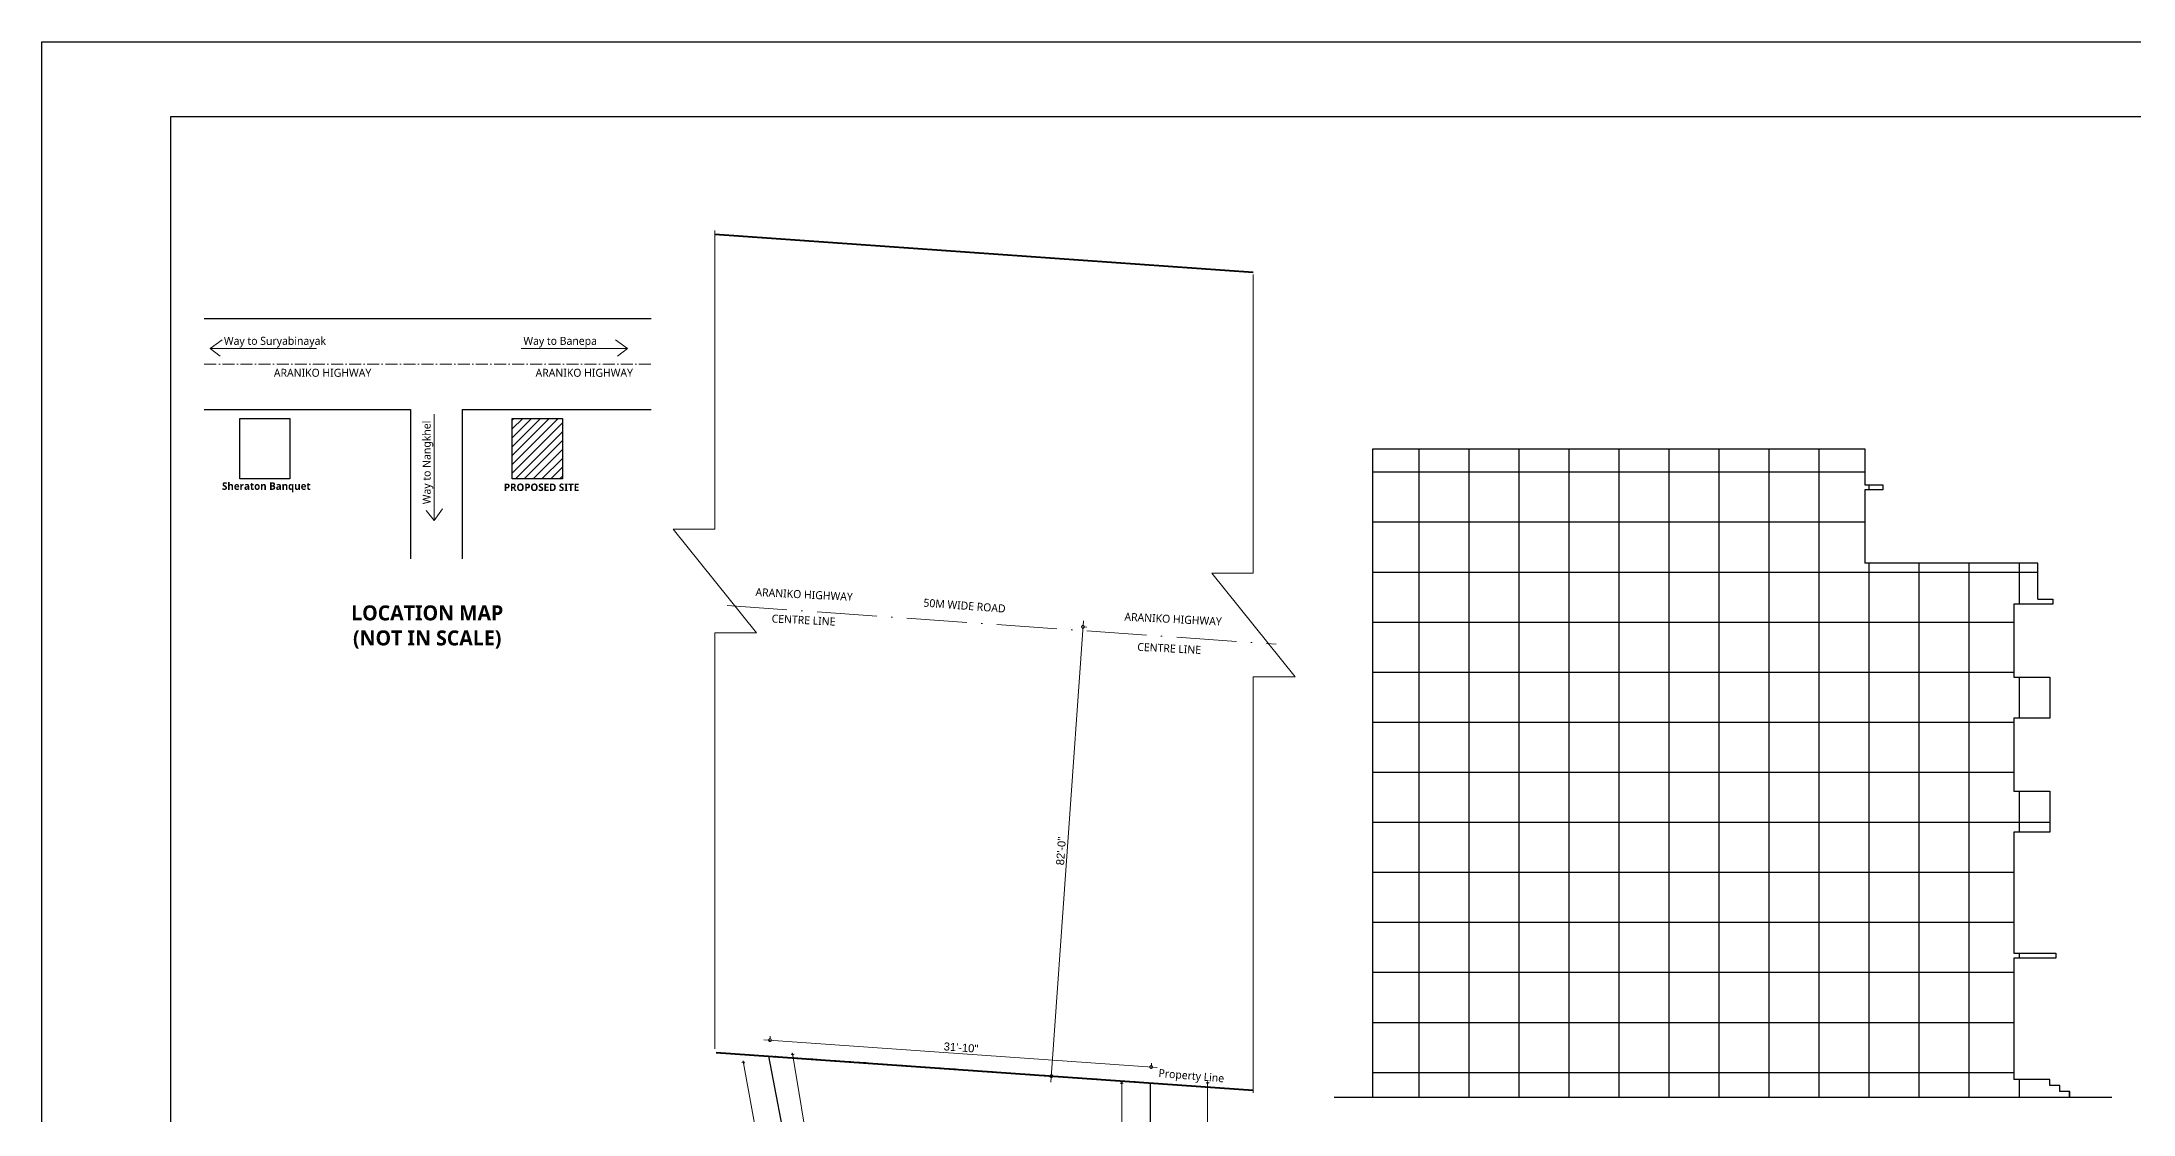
# Model space of a CAD drawing. Header units: inches. Extents: x -71 to 2682309, y -3332 to 801571.
# Drawn here: x 2670074 to 2672164, y 793397 to 794468 of the extents above; entities that cross this region are included whole.
import ezdxf

# ---------------------------------------------------------------- set-up
doc = ezdxf.new("R2010")
doc.units = ezdxf.units.IN
doc.header["$MEASUREMENT"] = 0
doc.header["$PDMODE"] = 99
doc.linetypes.add('ACAD_ISO02W100', pattern=[15, 12, -3])
doc.linetypes.add('ACAD_ISO10W100', pattern=[18, 12, -3, 0, -3])
for name, color, linetype, lineweight in [('BORDER', 5, 'Continuous', 60), ('dimension EA', 251, 'Continuous', 5), ('ELE1 RA', 1, 'Continuous', 30), ('ELE2 RA', 130, 'Continuous', 20), ('Hatch', 254, 'Continuous', 9), ('Road', 42, 'Continuous', 15), ('Text', 7, 'Continuous', 20), ('TEXTURE EA', 8, 'ACAD_ISO10W100', 9), ('wall EA', 24, 'Continuous', 40)]:
    doc.layers.add(name, color=color, linetype=linetype, lineweight=lineweight)
for name, color, linetype in [('Hatch 01_UC', 7, 'Continuous'), ('lettring', 7, 'Continuous'), ('text EA', 7, 'Continuous')]:
    doc.layers.add(name, color=color, linetype=linetype)
doc.styles.add('DIM 8', font='arial.ttf', dxfattribs={"height": 8})
doc.styles.add('EAPL', font='arial.ttf', dxfattribs={"height": 8})
doc.styles.get("Standard").update_dxf_attribs({"font": 'arial.ttf'})
doc.dimstyles.new('Copy of DIM 8', dxfattribs={"dimtxt": 8, "dimasz": 1, "dimexe": 6, "dimexo": 18, "dimgap": 1.6875, "dimtad": 1, "dimdec": 0, "dimzin": 3, "dimdsep": 46, "dimlunit": 4, "dimtxsty": 'DIM 8', "dimblk": 'dot 2', "dimcen": 0.09375, "dimse1": 1, "dimse2": 1, "dimclrd": 1, "dimclre": 1, "dimclrt": 256, "dimadec": 0, "dimazin": 0, "dimtfac": 0.75, "dimtdec": 0, "dimtix": 1, "dimtmove": 1, "dimatfit": 3, "dimldrblk": 'DOT', "dimfxl": 1, "dimtolj": 1, "dimtzin": 0, "dimlwd": 9, "dimlwe": 9, "dimarcsym": 0})
doc.dimstyles.new('EA Copy of 1-8', dxfattribs={"dimtxt": 8, "dimasz": 6, "dimexe": 4, "dimexo": 6, "dimgap": 2, "dimtad": 1, "dimdec": 0, "dimzin": 0, "dimdsep": 46, "dimlunit": 3, "dimtxsty": 'EAPL', "dimblk": 'DOTSMALL', "dimcen": -0.09, "dimdle": 6, "dimclrd": 256, "dimclre": 256, "dimclrt": 256, "dimadec": 0, "dimazin": 0, "dimtfac": 8, "dimtdec": 0, "dimtix": 1, "dimtmove": 0, "dimatfit": 3, "dimldrblk": 'OPEN30', "dimfxl": 1, "dimfxlon": 1, "dimtolj": 1, "dimtzin": 0, "dimlwd": -1, "dimlwe": -1, "dimarcsym": 0})

# ---------------------------------------------------------------- blocks, each defined once
blk = doc.blocks.new('_DotSmall')
at = {"color": 0, "linetype": 'ByBlock', "const_width": 0.5}
blk.add_lwpolyline([(-0.0625, 0, 1), (0.0625, 0, 1)], format="xyb", close=True, dxfattribs=at)
blk = doc.blocks.new('*D1250')
at = {"layer": 'Defpoints', "color": 0, "transparency": 16777216}
for p in [(2671069.5, 793886.8), (2671114.6, 793883.6), (2671037.9, 793437.9)]:
    blk.add_point(p, dxfattribs=at)
at = {"layer": 'dimension EA', "transparency": 16777216}
for p, q in [((2671082.6, 793428.8), (2671115, 793889.6)), ((2671113.6, 793883.7), (2671118.6, 793883.4)), ((2671082, 793434.8), (2671087, 793434.5))]:
    blk.add_line(p, q, dxfattribs=at)
at = {"layer": 'dimension EA', "transparency": 16777216, "xscale": 6, "yscale": 6, "zscale": 6}
for p, rotation in [((2671114.6, 793883.6), 85.97613988679564), ((2671083, 793434.7), 265.9761398867956)]:
    blk.add_blockref('_DotSmall', p, dxfattribs=dict(at, rotation=rotation))
at = {"layer": 'dimension EA', "transparency": 16777216, "insert": (2671092.7, 793659.6), "char_height": 8, "attachment_point": 5, "rotation": 85.9761, "style": 'EAPL'}
blk.add_mtext('\\A1;82\'-0"', dxfattribs=at)
blk = doc.blocks.new('_Open30')
at = {"color": 0, "linetype": 'ByBlock', "lineweight": -2}
for p, q in [((-1, 0.27), (0, 0)), ((0, 0), (-1, -0.27)), ((0, 0), (-1, 0))]:
    blk.add_line(p, q, dxfattribs=at)
blk = doc.blocks.new('*D1251')
at = {"layer": 'Defpoints', "color": 0, "transparency": 16777216}
for p in [(2670800.5, 793454.6), (2671182.8, 793443.8), (2671181.7, 793427.8)]:
    blk.add_point(p, dxfattribs=at)
at = {"layer": 'dimension EA', "transparency": 16777216}
for p, q in [((2670801.6, 793469.6), (2670801.9, 793474.6)), ((2670795.7, 793471), (2671188.8, 793443.3)), ((2671182.8, 793442.8), (2671183.1, 793447.7))]:
    blk.add_line(p, q, dxfattribs=at)
at = {"layer": 'dimension EA', "transparency": 16777216, "xscale": 6, "yscale": 6, "zscale": 6}
for p, rotation in [((2670801.7, 793470.6), 175.9761398867637), ((2671182.8, 793443.8), 355.9761398867637)]:
    blk.add_blockref('_DotSmall', p, dxfattribs=dict(at, rotation=rotation))
at = {"layer": 'dimension EA', "transparency": 16777216, "insert": (2670992.7, 793463.2), "char_height": 8, "attachment_point": 5, "rotation": 355.9761, "style": 'EAPL'}
blk.add_mtext('\\A1;31\'-10"', dxfattribs=at)
blk = doc.blocks.new('dot1')
at = {"layer": 'Hatch'}
h = blk.add_hatch(color=256, dxfattribs=at)
edge = h.paths.add_edge_path()
edge.add_arc((0, 0), 1, 0, 360)
for p, q in [((3, 0), (-3, 0)), ((0, 3), (0, -3))]:
    blk.add_line(p, q, dxfattribs=at)
blk.add_circle((0, 0), 1, dxfattribs=at)
blk = doc.blocks.new('dot 2')
at = {"layer": 'Hatch', "xscale": 0.5, "yscale": 0.5, "zscale": 0.5}
blk.add_blockref('dot1', (0, 0), dxfattribs=at)
blk = doc.blocks.new('*D1261')
at = {"layer": 'Defpoints', "color": 0, "transparency": 16777216}
for p in [(2670814.3, 793454.7), (2670853.4, 793221), (2670863.5, 793222.7)]:
    blk.add_point(p, dxfattribs=at)
at = {"layer": 'lettring', "color": 1, "lineweight": 9, "transparency": 16777216}
blk.add_line((2670824.5, 793455.4), (2670863.3, 793223.7), dxfattribs=at)
for p, rotation in [((2670824.3, 793456.4), 99.51933942177622), ((2670863.5, 793222.7), 279.5193394217762)]:
    blk.add_blockref('dot 2', p, dxfattribs=dict(at, rotation=rotation))
at = {"layer": 'lettring', "transparency": 16777216, "insert": (2670849.6, 793340.5), "char_height": 8, "attachment_point": 5, "rotation": 279.5193, "style": 'DIM 8'}
blk.add_mtext('\\A1;19\'-9"', dxfattribs=at)
blk = doc.blocks.new('_Dot')
at = {"color": 0, "linetype": 'ByBlock', "lineweight": -2}
blk.add_line((-0.5, 0), (-1, 0), dxfattribs=at)
at = {"color": 0, "linetype": 'ByBlock', "const_width": 0.5}
blk.add_lwpolyline([(-0.25, 0, 1), (0.25, 0, 1)], format="xyb", close=True, dxfattribs=at)
blk = doc.blocks.new('*D1259')
at = {"layer": 'Defpoints', "color": 0, "transparency": 16777216}
for p in [(2670806.6, 793454.2), (2670775.2, 793448.5), (2670899.3, 792945.8)]:
    blk.add_point(p, dxfattribs=at)
at = {"layer": 'lettring', "color": 1, "lineweight": 9, "transparency": 16777216}
blk.add_line((2670867.7, 792941.1), (2670775.3, 793447.5), dxfattribs=at)
for p, rotation in [((2670775.2, 793448.5), 100.3315308603973), ((2670867.8, 792940.1), 280.3315308603973)]:
    blk.add_blockref('dot 2', p, dxfattribs=dict(at, rotation=rotation))
at = {"layer": 'lettring', "transparency": 16777216, "insert": (2670827.2, 793195.3), "char_height": 8, "attachment_point": 5, "rotation": 280.3315, "style": 'DIM 8'}
blk.add_mtext('\\A1;43\'-1"', dxfattribs=at)

msp = doc.modelspace()

# ---------------------------------------------------------------- hatches: boundary and pattern name
at = {"layer": 'ELE2 RA', "transparency": 33554687}
h = msp.add_hatch(dxfattribs=at)
h.set_pattern_fill('ANSI31', color=256, scale=50)
h.set_pattern_definition([(45, (7682.172, 1888.18), (-4.419417382, 4.419417382), [])])
h.paths.add_polyline_path([(2670594.2, 794091.9), (2670544, 794091.9), (2670544, 794031.6), (2670594.2, 794031.6)])
at = {"layer": 'Hatch 01_UC'}
h = msp.add_hatch(dxfattribs=at)
h.set_pattern_fill('ANSI37', color=256, scale=400, angle=45)
h.set_pattern_definition([(90, (-7699.4, 3338.36), (-50, 0), []), (180, (-7699.4, 3338.36), (-7e-15, -50), [])])
h.paths.add_polyline_path([(2672045.1, 793792.4), (2672081.1, 793792.4), (2672081.1, 793833.4), (2672045.1, 793833.4), (2672045.1, 793906.4), (2672084.1, 793906.4), (2672084.1, 793911.4), (2672069.1, 793911.4), (2672069.1, 793947.4), (2671896.1, 793947.4), (2671896.1, 794020.4), (2671914.1, 794020.4), (2671914.1, 794025.4), (2671896.1, 794025.4), (2671896.1, 794061.4), (2671404.3, 794061.4), (2671404.3, 793413.4), (2672045.1, 793413.4), (2672101, 793413.4), (2672101, 793419.4), (2672091, 793419.4), (2672091, 793425.4), (2672081, 793425.4), (2672081, 793431.4), (2672045.1, 793431.4), (2672045.1, 793552.4), (2672087.1, 793552.4), (2672087.1, 793557.4), (2672045.1, 793557.4), (2672045.1, 793678.4), (2672081.1, 793678.4), (2672081.1, 793719.4), (2672045.1, 793719.4)])

# ---------------------------------------------------------------- linework, layer by layer
at = {"color": 244, "lineweight": 30, "true_color": 0x991b1e}
for p, q in [((2670846, 793220.5), (2670800.5, 793454.6)), ((2671181.7, 793427.8), (2671182.2, 792945.8))]:
    msp.add_line(p, q, dxfattribs=at)
at = {"linetype": 'ACAD_ISO02W100'}
for p, q in [((2671181.7, 793427.8), (2670806.8, 793454.2)), ((2670806.8, 793454.2), (2671135.9, 793431))]:
    msp.add_line(p, q, dxfattribs=at)
at = {"layer": 'BORDER', "lineweight": 30}
msp.add_lwpolyline([(2673179, 794393.4), (2671642.9, 794393.4), (2670202.4, 794393.4), (2670202.4, 793345), (2670202.4, 792302.7), (2671642.9, 792302.7), (2673179, 792302.7)], dxfattribs=at)
at = {"layer": 'Defpoints'}
msp.add_lwpolyline([(2670073.9, 794468.2), (2673241.9, 794468.2), (2673241.9, 792228), (2670073.9, 792228)], close=True, dxfattribs=at)
at = {"layer": 'ELE1 RA'}
for p, q in [((2670236.3, 794191.6), (2670682.9, 794191.6)), ((2670236.3, 794100.7), (2670442.4, 794100.7)), ((2670442.4, 794100.7), (2670442.4, 793951.7)), ((2670494, 794100.7), (2670682.9, 794100.7)), ((2670494, 794100.7), (2670494, 793951.7)), ((2672069.1, 793947.4), (2671896.1, 793947.4)), ((2672069.1, 793911.4), (2672069.1, 793947.4)), ((2672143, 793413.4), (2671365.7, 793413.4)), ((2672081, 793431.4), (2672045.1, 793431.4)), ((2672081, 793425.4), (2672081, 793431.4)), ((2672091, 793425.4), (2672081, 793425.4)), ((2672091, 793419.4), (2672091, 793425.4)), ((2672101, 793419.4), (2672091, 793419.4)), ((2672101, 793413.4), (2672101, 793419.4))]:
    msp.add_line(p, q, dxfattribs=at)
for points in [[(2670271.8, 794091.9), (2670321.9, 794091.9), (2670321.9, 794031.6), (2670271.8, 794031.6)], [(2670544, 794091.9), (2670594.2, 794091.9), (2670594.2, 794031.6), (2670544, 794031.6)]]:
    msp.add_lwpolyline(points, close=True, dxfattribs=at)
for points in [[(2671404.3, 793412.9), (2671404.3, 794061.4), (2671896.1, 794061.4), (2671896.1, 794025.4), (2671914.1, 794025.4), (2671914.1, 794020.4), (2671896.1, 794020.4), (2671896.1, 793947.4)], [(2672069.1, 793911.4), (2672084.1, 793911.4), (2672084.1, 793906.4), (2672045.1, 793906.4), (2672045.1, 793833.4), (2672081.1, 793833.4), (2672081.1, 793792.4), (2672045.1, 793792.4), (2672045.1, 793719.4), (2672081.1, 793719.4), (2672081.1, 793678.4), (2672045.1, 793678.4), (2672045.1, 793557.4), (2672087.1, 793557.4), (2672087.1, 793552.4), (2672045.1, 793552.4), (2672045.1, 793431.4)]]:
    msp.add_lwpolyline(points, dxfattribs=at)
at = {"layer": 'ELE2 RA'}
for p, q in [((2670242.1, 794161.7), (2670254, 794170.3)), ((2670659.4, 794161.7), (2670647.4, 794170.3)), ((2670348.5, 794161.7), (2670242.1, 794161.7)), ((2670242.1, 794161.7), (2670252.1, 794154)), ((2670552.9, 794161.7), (2670659.4, 794161.7)), ((2670659.4, 794161.7), (2670649.3, 794154)), ((2670465.9, 794096.2), (2670465.9, 793989.8)), ((2670465.9, 793989.8), (2670458.2, 793999.8)), ((2670465.9, 793989.8), (2670474.5, 794001.7))]:
    msp.add_line(p, q, dxfattribs=at)
at = {"layer": 'Road', "ltscale": 100}
for p, q in [((2670746.7, 794279.7), (2670746.7, 793981.1)), ((2671284.9, 794235.8), (2671284.9, 793937.2)), ((2670746.7, 793981.1), (2670705, 793981.1)), ((2670788.4, 793877.6), (2670705, 793981.1)), ((2671284.9, 793937.2), (2671243.3, 793937.2)), ((2671326.6, 793833.7), (2671243.3, 793937.2)), ((2670746.7, 793877.6), (2670746.7, 793462)), ((2670788.4, 793877.6), (2670746.7, 793877.6)), ((2671284.9, 793833.7), (2671284.9, 793418.1)), ((2671326.6, 793833.7), (2671284.9, 793833.7))]:
    msp.add_line(p, q, dxfattribs=at)
at = {"layer": 'TEXTURE EA'}
msp.add_line((2670236.3, 794146.1), (2670682.9, 794146.1), dxfattribs=at)
at = {"layer": 'TEXTURE EA', "ltscale": 5}
msp.add_line((2670758.9, 793904.8), (2671307.6, 793866.2), dxfattribs=at)
at = {"layer": 'wall EA'}
for p, q in [((2670746.7, 794276.1), (2671284.9, 794238.2)), ((2670748, 793458.3), (2671284.9, 793420.5))]:
    msp.add_line(p, q, dxfattribs=at)

# ---------------------------------------------------------------- texts
at = {"layer": 'Text', "attachment_point": 5}
for s, insert, char_height, width in [('{\\fTrebuchet MS|b1|i0|c0|p34;Sheraton Banquet}', (2670298.3, 794023), 7.5, 126.193), ('{\\fTrebuchet MS|b1|i0|c0|p34;PROPOSED SITE}', (2670573.4, 794023), 7.5, 126.193), ('{\\fTrebuchet MS|b1|i0|c0|p34;LOCATION MAP \\P(NOT IN SCALE)}', (2670459.1, 793883.4), 15, 252.385)]:
    msp.add_mtext(s, dxfattribs=dict(at, insert=insert, char_height=char_height, width=width))
at = {"layer": 'text EA', "char_height": 8, "width": 113.793, "attachment_point": 2}
for s, insert in [('{\\fTrebuchet MS|b0|i0|c0|p34;Way to Suryabinayak}', (2670306.9, 794173.4)), ('{\\fTrebuchet MS|b0|i0|c0|p34;Way to Banepa}', (2670592, 794173.4)), ('{\\fTrebuchet MS|b0|i0|c0|p34;ARANIKO HIGHWAY}', (2670354.5, 794141.5)), ('{\\fTrebuchet MS|b0|i0|c0|p34;ARANIKO HIGHWAY}', (2670616.1, 794141.5))]:
    msp.add_mtext(s, dxfattribs=dict(at, insert=insert))
for s, insert, rotation in [('{\\fTrebuchet MS|b0|i0|c0|p34;Way to Nangkhel}', (2670454.5, 794047.9), 90), ('{\\fTrebuchet MS|b0|i0|c0|p34;ARANIKO HIGHWAY}', (2670836.1, 793920), 357.1272), ('{\\fTrebuchet MS|b0|i0|c0|p34;CENTRE LINE}', (2670835.5, 793894.4), 357.1272), ('{\\fTrebuchet MS|b0|i0|c0|p34;50M WIDE ROAD}', (2670996.5, 793908.8), 355.7336), ('{\\fTrebuchet MS|b0|i0|c0|p34;ARANIKO HIGHWAY}', (2671204.9, 793895.4), 357.1272), ('{\\fTrebuchet MS|b0|i0|c0|p34;CENTRE LINE}', (2671201, 793866.1), 357.1272), ('{\\fTrebuchet MS|b0|i0|c0|p34;Property Line}', (2671223.3, 793439.1), 355.2541)]:
    msp.add_mtext(s, dxfattribs=dict(at, insert=insert, rotation=rotation))

# ---------------------------------------------------------------- dimensions: what is measured, and where the dimension line sits
at = {"layer": 'dimension EA'}
dim = msp.add_aligned_dim(p1=(2671037.9, 793437.9), p2=(2671069.5, 793886.8), distance=-45.2, text='82\'-0"', dimstyle='EA Copy of 1-8', dxfattribs=at)
dim.commit()
dim.dimension.update_dxf_attribs({"geometry": '*D1250', "text_midpoint": (2671092.7, 793659.6)})
dim = msp.add_aligned_dim(p1=(2670800.5, 793454.6), p2=(2671181.7, 793427.8), distance=16, dimstyle='EA Copy of 1-8', dxfattribs=at)
dim.commit()
dim.dimension.update_dxf_attribs({"geometry": '*D1251', "text_midpoint": (2670992.7, 793463.2)})
at = {"layer": 'lettring'}
for p1, p2, distance, picture, middle in [((2670899.3, 792945.8), (2670806.6, 793454.2), 31.9, '*D1259', (2670827.2, 793195.3)), ((2670814.3, 793454.7), (2670853.4, 793221), 10.2, '*D1261', (2670849.6, 793340.5))]:
    dim = msp.add_aligned_dim(p1=p1, p2=p2, distance=distance, dimstyle='Copy of DIM 8', dxfattribs=at)
    dim.commit()
    dim.dimension.update_dxf_attribs({"geometry": picture, "text_midpoint": middle})
for p1, p2, distance in [((2671171, 793427.8), (2671171.2, 793220.5), -17.6), ((2671181.7, 793427.8), (2671182.1, 792598), 57.4)]:
    msp.add_aligned_dim(p1=p1, p2=p2, distance=distance, dimstyle='Copy of DIM 8', dxfattribs=at).render()

doc.saveas('drawing.dxf')
